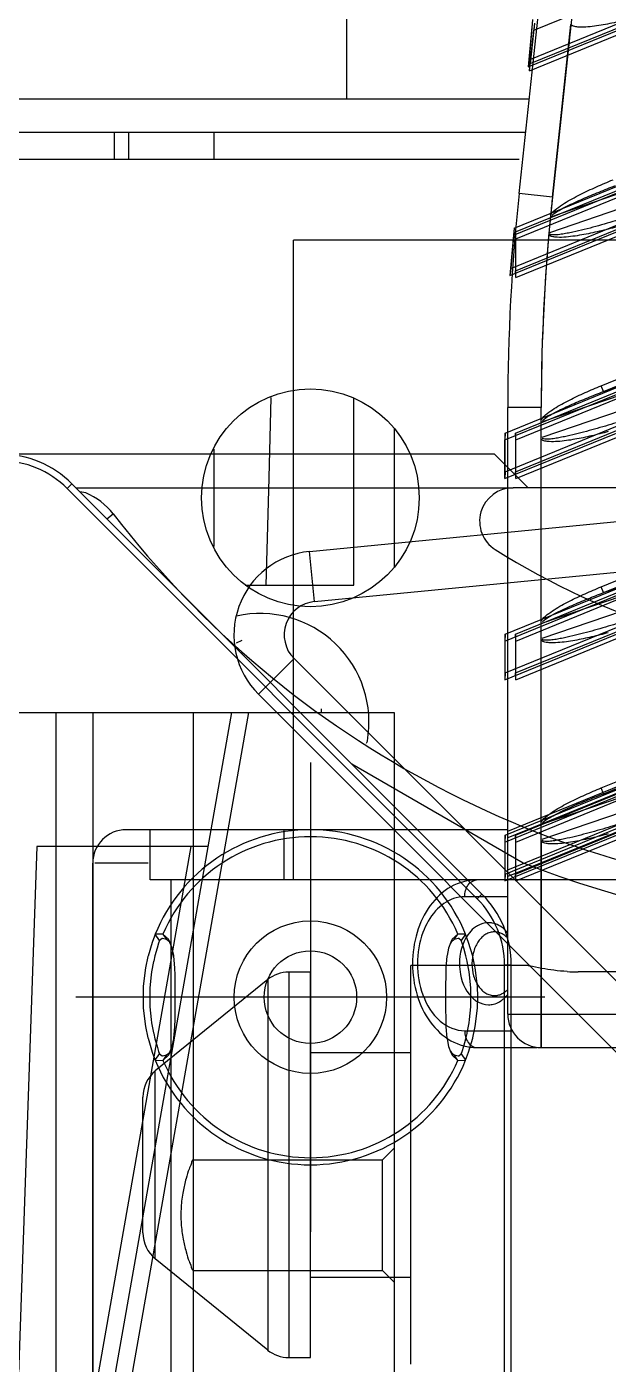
# Model space of a CAD drawing. Header units: millimetres. Extents: x -97344 to -49824, y -57049 to -40247.
# Drawn here: x -63315.63 to -63298.27, y -52821.34 to -52781.43 of the extents above; entities that cross this region are included whole.
import ezdxf

# ---------------------------------------------------------------- set-up
doc = ezdxf.new("R2010")
doc.units = ezdxf.units.MM
doc.header["$LTSCALE"] = 200
doc.linetypes.add('DOT_CENTER', pattern=[14, 12, -1, 0, -1])
for name, color, linetype in [('03___PRT_ALL_CURVES', 7, 'Continuous'), ('06___PRT_ALL_SURFS', 7, 'Continuous'), ('1', 7, 'Continuous'), ('2', 7, 'Continuous'), ('DIM', 3, 'Continuous'), ('LAY0001', 7, 'Continuous'), ('LAY0002', 7, 'Continuous')]:
    doc.layers.add(name, color=color, linetype=linetype)

# ---------------------------------------------------------------- blocks, each defined once
blk = doc.blocks.new('23-D1024-A_DV_LOCATION_PIN_Absen-PL_2__337', base_point=(896.261, -3.18))
at = {"color": 7, "linetype": 'Continuous'}
for p, q in [((896.595, 3.644), (896.525, 3.457)), ((896.617, 3.699), (896.595, 3.644)), ((896.847, 3.704), (896.617, 3.699)), ((897.013, 3.547), (896.847, 3.704)), ((905.653, 3.704), (905.487, 3.547)), ((905.883, 3.699), (905.653, 3.704)), ((905.975, 3.457), (905.883, 3.699)), ((896.525, 3.457), (896.403, 3.045)), ((896.671, 3.28), (896.609, 3.057)), ((896.72, 3.436), (896.671, 3.28)), ((896.747, 3.513), (896.72, 3.436)), ((896.821, 3.569), (896.747, 3.513)), ((896.834, 3.57), (896.821, 3.569)), ((896.952, 3.537), (896.834, 3.57)), ((897.049, 3.464), (896.952, 3.537)), ((897.124, 3.287), (897.013, 3.547)), ((897.039, 3.479), (897.013, 3.547)), ((897.069, 3.433), (897.039, 3.479)), ((897.065, 3.452), (897.049, 3.464)), ((897.169, 3.06), (897.124, 3.287)), ((905.376, 3.287), (905.331, 3.06)), ((905.441, 3.466), (905.376, 3.287)), ((905.461, 3.479), (905.431, 3.433)), ((905.451, 3.464), (905.436, 3.453)), ((905.487, 3.547), (905.441, 3.466)), ((905.548, 3.537), (905.451, 3.464)), ((905.487, 3.547), (905.461, 3.479)), ((905.666, 3.57), (905.548, 3.537)), ((905.679, 3.569), (905.666, 3.57)), ((905.753, 3.513), (905.679, 3.569)), ((905.78, 3.436), (905.753, 3.513)), ((905.829, 3.28), (905.78, 3.436)), ((905.891, 3.057), (905.829, 3.28)), ((906.097, 3.045), (905.975, 3.457)), ((896.399, 3.03), (896.327, 2.692)), ((896.403, 3.045), (896.399, 3.03)), ((896.567, 2.883), (896.51, 2.579)), ((896.571, 2.897), (896.567, 2.883)), ((896.609, 3.057), (896.571, 2.897)), ((897.171, 3.044), (897.169, 3.06)), ((897.201, 2.701), (897.171, 3.044)), ((905.329, 3.044), (905.299, 2.701)), ((905.331, 3.06), (905.329, 3.044)), ((905.929, 2.897), (905.891, 3.057)), ((905.933, 2.883), (905.929, 2.897)), ((905.99, 2.579), (905.933, 2.883)), ((906.101, 3.03), (906.097, 3.045)), ((906.164, 2.741), (906.101, 3.03)), ((896.327, 2.692), (896.261, 2.149)), ((896.497, 2.489), (896.458, 2.104)), ((896.51, 2.579), (896.497, 2.489)), ((897.209, 2.473), (897.201, 2.701)), ((897.213, 2.152), (897.209, 2.473)), ((905.291, 2.473), (905.287, 2.152)), ((905.294, 2.584), (905.291, 2.473)), ((905.299, 2.701), (905.294, 2.584)), ((906.003, 2.489), (905.99, 2.579)), ((906.042, 2.104), (906.003, 2.489)), ((906.173, 2.692), (906.164, 2.741)), ((906.239, 2.149), (906.173, 2.692)), ((896.261, 2.149), (896.261, 1.49)), ((896.458, 2.104), (896.458, 1.535)), ((897.213, 1.488), (897.213, 2.152)), ((905.287, 2.152), (905.287, 1.488)), ((906.042, 1.535), (906.042, 2.104)), ((906.25, 1.82), (906.239, 2.149)), ((906.239, 1.49), (906.25, 1.82)), ((896.261, 1.49), (896.327, 0.948)), ((896.458, 1.535), (896.497, 1.15)), ((897.209, 1.166), (897.213, 1.488)), ((905.287, 1.488), (905.291, 1.166)), ((906.003, 1.15), (906.042, 1.535)), ((906.173, 0.948), (906.239, 1.49)), ((896.327, 0.948), (896.399, 0.61)), ((896.497, 1.15), (896.51, 1.06)), ((896.51, 1.06), (896.567, 0.756)), ((897.171, 0.595), (897.201, 0.938)), ((897.201, 0.938), (897.209, 1.166)), ((905.291, 1.166), (905.294, 1.055)), ((905.294, 1.055), (905.299, 0.938)), ((905.299, 0.938), (905.329, 0.595)), ((905.933, 0.756), (905.99, 1.06)), ((905.99, 1.06), (906.003, 1.15)), ((906.101, 0.61), (906.164, 0.898)), ((906.164, 0.898), (906.173, 0.948)), ((896.399, 0.61), (896.403, 0.594)), ((896.403, 0.594), (896.525, 0.183)), ((896.567, 0.756), (896.571, 0.742)), ((896.571, 0.742), (896.609, 0.583)), ((896.609, 0.583), (896.671, 0.359)), ((897.124, 0.353), (897.169, 0.58)), ((897.169, 0.58), (897.171, 0.595)), ((905.329, 0.595), (905.331, 0.58)), ((905.331, 0.58), (905.376, 0.353)), ((905.829, 0.359), (905.891, 0.583)), ((905.891, 0.583), (905.929, 0.742)), ((905.929, 0.742), (905.933, 0.756)), ((905.975, 0.183), (906.097, 0.594)), ((906.097, 0.594), (906.101, 0.61)), ((896.525, 0.183), (896.595, -0.005)), ((896.671, 0.359), (896.72, 0.203)), ((896.72, 0.203), (896.747, 0.126)), ((896.747, 0.126), (896.821, 0.07)), ((896.821, 0.07), (896.834, 0.07)), ((896.834, 0.07), (896.952, 0.102)), ((896.847, -0.064), (897.013, 0.092)), ((896.952, 0.102), (897.049, 0.175)), ((897.013, 0.092), (897.124, 0.353)), ((897.039, 0.16), (897.013, 0.092)), ((897.069, 0.206), (897.039, 0.16)), ((897.049, 0.175), (897.065, 0.187)), ((905.376, 0.353), (905.441, 0.173)), ((905.431, 0.206), (905.461, 0.16)), ((905.436, 0.187), (905.451, 0.175)), ((905.441, 0.173), (905.487, 0.092)), ((905.451, 0.175), (905.548, 0.102)), ((905.461, 0.16), (905.487, 0.092)), ((905.487, 0.092), (905.653, -0.064)), ((905.548, 0.102), (905.666, 0.07)), ((905.666, 0.07), (905.679, 0.07)), ((905.679, 0.07), (905.753, 0.126)), ((905.753, 0.126), (905.78, 0.203)), ((905.78, 0.203), (905.829, 0.359)), ((905.883, -0.06), (905.975, 0.183)), ((896.595, -0.005), (896.617, -0.06)), ((896.617, -0.06), (896.847, -0.064)), ((905.653, -0.064), (905.883, -0.06))]:
    blk.add_line(p, q, dxfattribs=at)
at = {"color": 140, "linetype": 'Continuous'}
for p, q in [((896.747, 3.513), (896.617, 3.699)), ((896.847, 3.704), (896.952, 3.537)), ((905.548, 3.537), (905.653, 3.704)), ((905.883, 3.699), (905.753, 3.513)), ((896.617, -0.06), (896.747, 0.126)), ((896.952, 0.102), (896.847, -0.064)), ((905.653, -0.064), (905.548, 0.102)), ((905.753, 0.126), (905.883, -0.06))]:
    blk.add_line(p, q, dxfattribs=at)
for radius in [2.276, 1.382]:
    blk.add_circle((901.25, 1.82), radius, dxfattribs=at)
at = {"color": 7, "linetype": 'Continuous'}
for start, end in [(22.0771, 157.9229), (202.0771, 337.9229)]:
    blk.add_arc((901.25, 1.82), 5, start, end, dxfattribs=at)
at = {"color": 140, "linetype": 'Continuous'}
for start, end in [(23.1678, 156.8322), (203.1678, 336.8322)]:
    blk.add_arc((901.25, 1.82), 4.789, start, end, dxfattribs=at)
at = {"layer": '1', "color": 1, "linetype": 'DOT_CENTER'}
for p, q in [((901.25, 8.82), (901.25, -5.18)), ((908.25, 1.82), (894.25, 1.82))]:
    blk.add_line(p, q, dxfattribs=at)
blk = doc.blocks.new('PH_23_COMPONENTS_BASESTAND-0_5m_Absen-PL__347', base_point=(431.261, -23.18))
blk.add_blockref('23-D1024-A_DV_LOCATION_PIN_Absen-PL_2__337', (896.261, -3.18))
blk = doc.blocks.new('23-D1020-B_EXTRUSION-MAIN-BODY_BASESTAND-0_5m_Absen-PL__363', base_point=(418.75, -61.98))
at = {"color": 7, "linetype": 'Continuous'}
for p, q in [((906.75, 18.02), (892.007, 18.02)), ((907.75, 17.02), (906.75, 18.02)), ((893.987, 17), (906.23, 4.757)), ((894.129, 17.141), (906.371, 4.898)), ((907.05, -28.338), (907.05, 2.777)), ((907.25, -28.338), (907.25, 2.777))]:
    blk.add_line(p, q, dxfattribs=at)
at = {"color": 140, "linetype": 'Continuous'}
for p, q in [((894.129, 17.141), (893.987, 17)), ((906.371, 4.898), (906.23, 4.757)), ((907.25, 2.777), (907.05, 2.777))]:
    blk.add_line(p, q, dxfattribs=at)
at = {"color": 7, "linetype": 'Continuous'}
for centre, radius, start, end in [((892.007, 15.02), 3, 45, 90), ((892.007, 15.02), 2.8, 45, 90), ((904.25, 2.777), 3, 0, 45), ((904.25, 2.777), 2.8, 0, 45)]:
    blk.add_arc(centre, radius, start, end, dxfattribs=at)
blk = doc.blocks.new('23-D1023-B_CURAVLE-PLATE-RIGHT_Absen-PL__364', base_point=(865.652, -91.98))
at = {"color": 7, "linetype": 'Continuous'}
for p, q in [((894.25, 17.02), (907.304, 17.02)), ((894.543, 16.868), (894.367, 16.903)), ((918.198, 17.02), (907.304, 17.02)), ((902.484, 8.786), (907.607, 5.828))]:
    blk.add_line(p, q, dxfattribs=at)
at = {"color": 140, "linetype": 'Continuous'}
blk.add_line((895.175, 16.094), (895.363, 16.239), dxfattribs=at)
at = {"color": 7, "linetype": 'Continuous'}
for centre, radius, start, end in [((893.778, 15.02), 2, 37.5549, 67.4999), ((907.304, 16.02), 1, 90, 237.8343), ((918.75, 34.22), 29.5, 217.5551, 316.9552), ((918.75, 34.22), 22.5, 237.8343, 296.7498), ((918.75, 34.22), 30.5, 248.5714, 316.9552)]:
    blk.add_arc(centre, radius, start, end, dxfattribs=at)
blk = doc.blocks.new('CHEESE-HEAD-HEXAGON-SOCKET-BOLT_ISO-7379_M5-6_5x10_A2-70_STAINLESS-STEEL_4__369', base_point=(899.034, 9.402))
at = {"color": 7, "linetype": 'Continuous'}
for p, q in [((899.208, 12.46), (899.034, 12.384)), ((901.583, 10.32), (901.58, 10.426)), ((902.93, 9.402), (902.951, 9.456))]:
    blk.add_line(p, q, dxfattribs=at)
blk.add_arc((899.75, 10.02), 3.25, 350.0116, 102.5116, dxfattribs=at)
blk = doc.blocks.new('Top1', base_point=(668.75, -75.52))
at = {"color": 7, "linetype": 'Continuous'}
for p, q in [((401.226, 15.117), (420.802, 17.02)), ((401.371, 13.624), (420.875, 15.52)), ((400.761, 11.921), (417.468, -4.785)), ((399.7, 10.861), (416.407, -5.846))]:
    blk.add_line(p, q, dxfattribs=at)
at = {"color": 140, "linetype": 'Continuous'}
for p, q in [((401.371, 13.624), (401.226, 15.117)), ((399.7, 10.861), (400.761, 11.921))]:
    blk.add_line(p, q, dxfattribs=at)
at = {"color": 7, "linetype": 'Continuous'}
for radius in [2.5, 1]:
    blk.add_arc((401.468, 12.629), radius, 95.5523, 225, dxfattribs=at)
for name, p in [('23-D1020-B_EXTRUSION-MAIN-BODY_BASESTAND-0_5m_Absen-PL__363', (418.75, -61.98)), ('23-D1023-B_CURAVLE-PLATE-RIGHT_Absen-PL__364', (865.652, -91.98)), ('CHEESE-HEAD-HEXAGON-SOCKET-BOLT_ISO-7379_M5-6_5x10_A2-70_STAINLESS-STEEL_4__369', (899.034, 9.402)), ('PH_23_COMPONENTS_BASESTAND-0_5m_Absen-PL__347', (431.261, -23.18))]:
    blk.add_blockref(name, p)
blk = doc.blocks.new('*U1521')
blk.add_blockref('Top1', (0, -50.114))
blk = doc.blocks.new('*U1522')
at = {"layer": 'DIM', "color": 0, "linetype": 'ByBlock', "lineweight": -2, "transparency": 16777216}
for p in [(6000, 0), (6500, 0)]:
    blk.add_blockref('*U1521', p, dxfattribs=at)
blk = doc.blocks.new('2250')
at = {"color": 7, "linetype": 'Continuous'}
for p, q in [((-45104.201, -64407.443), (-45104.201, -64410.54)), ((-45098.746, -64410.54), (-45104.201, -64410.54)), ((-45098.853, -64411.54), (-45333.581, -64411.54)), ((-45111.131, -64412.34), (-45111.131, -64411.54)), ((-45110.716, -64411.54), (-45110.716, -64412.34)), ((-45110.716, -64411.54), (-45110.716, -64412.34)), ((-45108.167, -64411.54), (-45108.167, -64412.34)), ((-45099.048, -64412.34), (-45576.514, -64412.34)), ((-45106.461, -64419.443), (-45106.521, -64421.84)), ((-45103.981, -64425.04), (-45103.981, -64419.461)), ((-45102.781, -64420.363), (-45102.781, -64424.516)), ((-45108.167, -64420.989), (-45108.167, -64423.89)), ((-45106.521, -64421.84), (-45106.56, -64423.285)), ((-45106.522, -64421.84), (-45106.56, -64423.285)), ((-45106.56, -64423.285), (-45106.607, -64425.04)), ((-45106.56, -64423.285), (-45106.607, -64425.04)), ((-45107.231, -64425.04), (-45103.981, -64425.04)), ((-45099.388, -64432.34), (-45110.781, -64432.34)), ((-45111.781, -64477.34), (-45111.781, -64433.34)), ((-45110.128, -64433.34), (-45111.712, -64433.34)), ((-45109.439, -64477.34), (-45109.439, -64433.84)), ((-45602.281, -64448.29), (-45602.281, -64436.39)), ((-45598.781, -64436.39), (-45602.281, -64436.39)), ((-45598.781, -64436.39), (-45598.74, -64436.4)), ((-45606.556, -64436.813), (-45609.911, -64439.539)), ((-45606.556, -64436.813), (-45606.556, -64447.866)), ((-45605.926, -64436.59), (-45605.926, -64448.09)), ((-45605.281, -64436.59), (-45605.926, -64436.59)), ((-45605.281, -64448.09), (-45605.281, -64436.59)), ((-45593.477, -64436.582), (-45597.281, -64436.582)), ((-45605.281, -64438.99), (-45602.281, -64438.99)), ((-45609.911, -64445.14), (-45609.911, -64439.539)), ((-45610.281, -64444.364), (-45610.281, -64440.316)), ((-45606.556, -64447.866), (-45609.911, -64445.14)), ((-45605.281, -64445.69), (-45602.281, -64445.69)), ((-45605.926, -64448.09), (-45605.281, -64448.09))]:
    blk.add_line(p, q, dxfattribs=at)
blk.add_circle((-45105.281, -64422.44), 3.25, dxfattribs=at)
for centre, radius, start, end in [((-45110.781, -64433.34), 1, 90, 180), ((-45605.926, -64437.59), 1, 90, 129.0939), ((-45597.279, -64430.743), 5.839, 266.6809, 269.9781), ((-45609.281, -64440.316), 1, 129.0939, 180), ((-45609.281, -64444.364), 1, 180, 230.9061), ((-45605.926, -64447.09), 1, 230.9061, 270)]:
    blk.add_arc(centre, radius, start, end, dxfattribs=at)
blk.add_open_spline([(-45597.617, -64436.572), (-45597.747, -64436.564), (-45598.126, -64436.529), (-45598.501, -64436.459), (-45598.743, -64436.399)], degree=3, knots=[0, 0, 0, 0, 0.344588, 1, 1, 1, 1], dxfattribs=at)
at = {"layer": '03___PRT_ALL_CURVES', "color": 7, "linetype": 'Continuous'}
for p, q in [((-45096.543, -64399.34), (-45098.053, -64413.465)), ((-45098.388, -64438.84), (-45098.388, -64419.739))]:
    blk.add_line(p, q, dxfattribs=at)
blk.add_arc((-45039.388, -64419.739), 59, 173.89532, 180, dxfattribs=at)
at = {"layer": '06___PRT_ALL_SURFS', "color": 7, "linetype": 'Continuous'}
blk.add_line((-45104.201, -64410.54), (-45188.201, -64410.54), dxfattribs=at)
at = {"layer": '2', "color": 7, "linetype": 'Continuous'}
for p, q in [((-45110.064, -64433.84), (-45110.064, -64432.34)), ((-45106.064, -64433.84), (-45106.064, -64432.34)), ((-45099.397, -64433.84), (-45110.064, -64433.84))]:
    blk.add_line(p, q, dxfattribs=at)
blk.add_arc((-45099.12, -64436.34), 1.337, 179.738, 180.0107, dxfattribs=at)
for points, knots in [([(-45099.786, -64435.39), (-45099.83, -64435.39), (-45099.92, -64435.402), (-45100.047, -64435.458), (-45100.164, -64435.547), (-45100.266, -64435.666), (-45100.349, -64435.81), (-45100.432, -64436.03), (-45100.457, -64436.212), (-45100.458, -64436.333)], [0, 0, 0, 0, 0.10343, 0.210584, 0.324313, 0.446099, 0.576062, 0.713171, 1, 1, 1, 1]), ([(-45099.388, -64435.575), (-45099.415, -64435.546), (-45099.474, -64435.494), (-45099.573, -64435.434), (-45099.678, -64435.398), (-45099.751, -64435.39), (-45099.786, -64435.39)], [0, 0, 0, 0, 0.267071, 0.520318, 0.763038, 1, 1, 1, 1]), ([(-45100.458, -64436.34), (-45100.458, -64436.462), (-45100.433, -64436.645), (-45100.35, -64436.867), (-45100.267, -64437.011), (-45100.165, -64437.131), (-45100.048, -64437.221), (-45099.92, -64437.277), (-45099.83, -64437.29), (-45099.786, -64437.29)], [0, 0, 0, 0, 0.286798, 0.423959, 0.553976, 0.675795, 0.789519, 0.89663, 1, 1, 1, 1]), ([(-45099.786, -64437.29), (-45099.75, -64437.29), (-45099.678, -64437.281), (-45099.573, -64437.245), (-45099.474, -64437.186), (-45099.415, -64437.133), (-45099.388, -64437.104)], [0, 0, 0, 0, 0.23696, 0.479685, 0.732936, 1, 1, 1, 1])]:
    blk.add_open_spline(points, degree=3, knots=knots, dxfattribs=at)
at = {"layer": 'LAY0001', "color": 7, "linetype": 'Continuous'}
for p, q in [((-45099.048, -64413.358), (-45097.327, -64397.268)), ((-45098.053, -64413.465), (-45097.502, -64408.314)), ((-45098.098, -64414.057), (-45095.554, -64413.183)), ((-45098.053, -64413.465), (-45099.048, -64413.358)), ((-45096.023, -64413.81), (-45098.142, -64414.537)), ((-45096.6, -64419.094), (-45087.888, -64415.538)), ((-45096.53, -64419.268), (-45087.817, -64415.711)), ((-45096.53, -64419.268), (-45095.081, -64418.775)), ((-45098.372, -64420.174), (-45095.404, -64419.164)), ((-45096.53, -64419.268), (-45096.6, -64419.094)), ((-45095.404, -64419.626), (-45098.372, -64420.635)), ((-45099.388, -64437.84), (-45099.388, -64419.739)), ((-45098.388, -64419.739), (-45099.388, -64419.739)), ((-45098.388, -64420.113), (-45098.388, -64419.739)), ((-45098.388, -64420.635), (-45098.388, -64420.174)), ((-45098.388, -64426.113), (-45098.388, -64420.685)), ((-45096.6, -64425.094), (-45087.888, -64421.538)), ((-45096.53, -64425.268), (-45087.817, -64421.711)), ((-45096.53, -64425.268), (-45095.081, -64424.775)), ((-45098.372, -64426.174), (-45095.404, -64425.164)), ((-45096.53, -64425.268), (-45096.6, -64425.094)), ((-45095.404, -64425.626), (-45098.372, -64426.635)), ((-45098.388, -64426.635), (-45098.388, -64426.174)), ((-45098.388, -64432.113), (-45098.388, -64426.685)), ((-45096.6, -64431.094), (-45087.888, -64427.538)), ((-45096.53, -64431.268), (-45087.817, -64427.711)), ((-45146.281, -64428.84), (-45102.781, -64428.84)), ((-45113.724, -64463.438), (-45107.623, -64428.84)), ((-45113.252, -64463.641), (-45107.116, -64428.84)), ((-45112.881, -64428.84), (-45112.881, -64454.94)), ((-45111.781, -64428.84), (-45111.781, -64454.94)), ((-45108.781, -64428.84), (-45108.781, -64454.94)), ((-45102.781, -64428.84), (-45102.781, -64467.085)), ((-45096.53, -64431.268), (-45095.081, -64430.775)), ((-45098.372, -64432.174), (-45095.404, -64431.164)), ((-45096.53, -64431.268), (-45096.6, -64431.094)), ((-45095.404, -64431.626), (-45098.372, -64432.635)), ((-45098.388, -64432.635), (-45098.388, -64432.174)), ((-45113.444, -64432.84), (-45114.014, -64449.157)), ((-45108.329, -64432.84), (-45113.444, -64432.84)), ((-45111.701, -64449.084), (-45108.836, -64432.84)), ((-45098.388, -64432.685), (-45098.388, -64438.84)), ((-45099.388, -64434.34), (-45100.67, -64434.34)), ((-45099.388, -64437.84), (-45084.588, -64437.84)), ((-45100.67, -64438.34), (-45099.253, -64438.34)), ((-45100.316, -64438.84), (-45098.519, -64438.84)), ((-45098.388, -64438.84), (-45085.588, -64438.84)), ((-45103.131, -64442.19), (-45102.781, -64441.84)), ((-45108.808, -64442.234), (-45108.781, -64442.19)), ((-45108.781, -64442.19), (-45103.131, -64442.19)), ((-45103.131, -64445.49), (-45103.131, -64442.19)), ((-45108.808, -64445.445), (-45108.781, -64445.49)), ((-45108.781, -64445.49), (-45103.131, -64445.49)), ((-45103.131, -64445.49), (-45102.781, -64445.84))]:
    blk.add_line(p, q, dxfattribs=at)
for centre, radius, start, end in [((-45039.388, -64419.739), 60, 173.89532, 180), ((-45039.388, -64419.739), 59, 173.89532, 174.40905), ((-45039.388, -64419.739), 59, 174.47201, 174.9407), ((-45039.388, -64419.739), 59, 174.98869, 180), ((-45087.781, -64403.84), 65, 203.70253, 256.65764), ((-45099.963, -64435.734), 0.619, 79.4082, 89.959), ((-45098.388, -64437.84), 1, 180, 270)]:
    blk.add_arc(centre, radius, start, end, dxfattribs=at)
for points, knots in [([(-45095.445, -64408.076), (-45095.615, -64408.122), (-45095.956, -64408.21), (-45096.386, -64408.302), (-45096.733, -64408.361), (-45096.994, -64408.392), (-45097.217, -64408.402), (-45097.387, -64408.384), (-45097.48, -64408.351), (-45097.502, -64408.314)], [0, 0, 0, 0, 0.250315, 0.500617, 0.625773, 0.750918, 0.875995, 0.938511, 1, 1, 1, 1]), ([(-45098.107, -64413.991), (-45098.062, -64413.914), (-45097.919, -64413.797), (-45097.624, -64413.598), (-45097.227, -64413.386), (-45096.741, -64413.157), (-45096.411, -64413.017), (-45096.245, -64412.949)], [0, 0, 0, 0, 0.124484, 0.249532, 0.499649, 0.749819, 1, 1, 1, 1]), ([(-45098.068, -64414.014), (-45098.008, -64413.951), (-45097.854, -64413.861), (-45097.547, -64413.696), (-45097.148, -64413.516), (-45096.664, -64413.313), (-45096.338, -64413.185), (-45096.174, -64413.123)], [0, 0, 0, 0, 0.124758, 0.249785, 0.499844, 0.74992, 1, 1, 1, 1]), ([(-45095.416, -64413.937), (-45095.639, -64414.01), (-45096.086, -64414.151), (-45096.648, -64414.314), (-45097.102, -64414.433), (-45097.387, -64414.501), (-45097.617, -64414.548), (-45097.789, -64414.577), (-45097.937, -64414.596), (-45098.05, -64414.595), (-45098.117, -64414.59), (-45098.136, -64414.568)], [0, 0, 0, 0, 0.250041, 0.500076, 0.625096, 0.750113, 0.812623, 0.875132, 0.937626, 0.968749, 1, 1, 1, 1]), ([(-45096.067, -64414.336), (-45096.239, -64414.384), (-45096.586, -64414.474), (-45097.024, -64414.569), (-45097.377, -64414.629), (-45097.643, -64414.662), (-45097.87, -64414.672), (-45098.043, -64414.655), (-45098.138, -64414.622), (-45098.162, -64414.585)], [0, 0, 0, 0, 0.250257, 0.5005, 0.625627, 0.750743, 0.875793, 0.938289, 1, 1, 1, 1]), ([(-45098.388, -64420.113), (-45098.349, -64420.036), (-45098.212, -64419.919), (-45097.93, -64419.725), (-45097.548, -64419.518), (-45097.079, -64419.295), (-45096.761, -64419.16), (-45096.6, -64419.094)], [0, 0, 0, 0, 0.124331, 0.249397, 0.499553, 0.749771, 1, 1, 1, 1]), ([(-45098.349, -64420.133), (-45098.294, -64420.069), (-45098.145, -64419.981), (-45097.851, -64419.821), (-45097.467, -64419.646), (-45097.001, -64419.45), (-45096.687, -64419.328), (-45096.53, -64419.268)], [0, 0, 0, 0, 0.124662, 0.249704, 0.499789, 0.749893, 1, 1, 1, 1]), ([(-45095.746, -64420.072), (-45095.96, -64420.141), (-45096.39, -64420.275), (-45096.931, -64420.429), (-45097.367, -64420.541), (-45097.641, -64420.604), (-45097.862, -64420.648), (-45098.028, -64420.675), (-45098.17, -64420.691), (-45098.279, -64420.69), (-45098.341, -64420.684), (-45098.362, -64420.665)], [0, 0, 0, 0, 0.250056, 0.500108, 0.625138, 0.750165, 0.81268, 0.875195, 0.937693, 0.968896, 1, 1, 1, 1]), ([(-45096.386, -64420.464), (-45096.551, -64420.508), (-45096.883, -64420.592), (-45097.301, -64420.68), (-45097.638, -64420.734), (-45097.892, -64420.762), (-45098.108, -64420.769), (-45098.274, -64420.75), (-45098.362, -64420.718), (-45098.388, -64420.685)], [0, 0, 0, 0, 0.250223, 0.500431, 0.625541, 0.750638, 0.87567, 0.938162, 1, 1, 1, 1]), ([(-45098.388, -64426.113), (-45098.349, -64426.036), (-45098.212, -64425.919), (-45097.93, -64425.725), (-45097.548, -64425.518), (-45097.079, -64425.295), (-45096.761, -64425.16), (-45096.6, -64425.094)], [0, 0, 0, 0, 0.124331, 0.249397, 0.499553, 0.749771, 1, 1, 1, 1]), ([(-45098.349, -64426.133), (-45098.294, -64426.069), (-45098.145, -64425.981), (-45097.851, -64425.821), (-45097.467, -64425.646), (-45097.001, -64425.45), (-45096.687, -64425.328), (-45096.53, -64425.268)], [0, 0, 0, 0, 0.124662, 0.249704, 0.499789, 0.749893, 1, 1, 1, 1]), ([(-45095.746, -64426.072), (-45095.96, -64426.141), (-45096.39, -64426.275), (-45096.931, -64426.429), (-45097.367, -64426.541), (-45097.641, -64426.604), (-45097.862, -64426.648), (-45098.028, -64426.675), (-45098.17, -64426.691), (-45098.279, -64426.69), (-45098.341, -64426.684), (-45098.362, -64426.665)], [0, 0, 0, 0, 0.250056, 0.500108, 0.625138, 0.750165, 0.81268, 0.875195, 0.937693, 0.968896, 1, 1, 1, 1]), ([(-45096.386, -64426.464), (-45096.551, -64426.508), (-45096.883, -64426.592), (-45097.301, -64426.68), (-45097.638, -64426.734), (-45097.892, -64426.762), (-45098.108, -64426.769), (-45098.274, -64426.75), (-45098.362, -64426.718), (-45098.388, -64426.685)], [0, 0, 0, 0, 0.250223, 0.500431, 0.625541, 0.750638, 0.87567, 0.938162, 1, 1, 1, 1]), ([(-45098.388, -64432.113), (-45098.349, -64432.036), (-45098.212, -64431.919), (-45097.93, -64431.725), (-45097.548, -64431.518), (-45097.079, -64431.295), (-45096.761, -64431.16), (-45096.6, -64431.094)], [0, 0, 0, 0, 0.124331, 0.249397, 0.499553, 0.749771, 1, 1, 1, 1]), ([(-45098.349, -64432.133), (-45098.294, -64432.069), (-45098.145, -64431.981), (-45097.851, -64431.821), (-45097.467, -64431.646), (-45097.001, -64431.45), (-45096.687, -64431.328), (-45096.53, -64431.268)], [0, 0, 0, 0, 0.124662, 0.249704, 0.499789, 0.749893, 1, 1, 1, 1]), ([(-45095.746, -64432.072), (-45095.96, -64432.141), (-45096.39, -64432.275), (-45096.931, -64432.429), (-45097.367, -64432.541), (-45097.641, -64432.604), (-45097.862, -64432.648), (-45098.028, -64432.675), (-45098.17, -64432.691), (-45098.279, -64432.69), (-45098.341, -64432.684), (-45098.362, -64432.665)], [0, 0, 0, 0, 0.250056, 0.500108, 0.625138, 0.750165, 0.81268, 0.875195, 0.937693, 0.968896, 1, 1, 1, 1]), ([(-45096.386, -64432.464), (-45096.551, -64432.508), (-45096.883, -64432.592), (-45097.301, -64432.68), (-45097.638, -64432.734), (-45097.892, -64432.762), (-45098.108, -64432.769), (-45098.274, -64432.75), (-45098.362, -64432.718), (-45098.388, -64432.685)], [0, 0, 0, 0, 0.250223, 0.500431, 0.625541, 0.750638, 0.87567, 0.938162, 1, 1, 1, 1]), ([(-45100.316, -64433.84), (-45100.581, -64433.84), (-45101.13, -64433.993), (-45101.757, -64434.589), (-45102.144, -64435.409), (-45102.275, -64436.34), (-45102.144, -64437.271), (-45101.757, -64438.09), (-45101.13, -64438.686), (-45100.581, -64438.84), (-45100.316, -64438.84)], [0, 0, 0, 0, 0.11448, 0.234598, 0.363847, 0.50006, 0.636256, 0.765462, 0.88554, 1, 1, 1, 1]), ([(-45100.67, -64434.34), (-45100.67, -64434.217), (-45100.623, -64433.988), (-45100.413, -64433.84), (-45100.316, -64433.84)], [0, 0, 0, 0, 0.559761, 1, 1, 1, 1]), ([(-45101.006, -64434.397), (-45101.21, -64434.467), (-45101.604, -64434.757), (-45101.835, -64435.175), (-45101.922, -64435.409)], [0, 0, 0, 0, 0.463946, 1, 1, 1, 1]), ([(-45100.396, -64435.279), (-45100.464, -64435.334), (-45100.727, -64435.627), (-45100.829, -64436.039), (-45100.829, -64436.34)], [0, 0, 0, 0, 0.226777, 1, 1, 1, 1]), ([(-45099.963, -64435.115), (-45100.077, -64435.115), (-45100.236, -64435.162), (-45100.364, -64435.253), (-45100.396, -64435.279)], [0, 0, 0, 0, 0.735425, 1, 1, 1, 1]), ([(-45099.387, -64435.425), (-45099.418, -64435.385), (-45099.543, -64435.248), (-45099.716, -64435.15), (-45099.849, -64435.125)], [0, 0, 0, 0, 0.270707, 1, 1, 1, 1]), ([(-45100.829, -64436.34), (-45100.829, -64436.446), (-45100.795, -64436.831), (-45100.614, -64437.222), (-45100.396, -64437.401)], [0, 0, 0, 0, 0.273407, 1, 1, 1, 1]), ([(-45101.922, -64437.27), (-45101.813, -64437.564), (-45101.509, -64438.084), (-45100.932, -64438.34), (-45100.67, -64438.34)], [0, 0, 0, 0, 0.544331, 1, 1, 1, 1]), ([(-45100.396, -64437.401), (-45100.364, -64437.427), (-45100.236, -64437.517), (-45100.077, -64437.565), (-45099.963, -64437.565)], [0, 0, 0, 0, 0.264575, 1, 1, 1, 1]), ([(-45100.67, -64438.34), (-45100.67, -64438.462), (-45100.623, -64438.691), (-45100.413, -64438.84), (-45100.316, -64438.84)], [0, 0, 0, 0, 0.559761, 1, 1, 1, 1]), ([(-45108.781, -64442.239), (-45108.781, -64442.23), (-45108.811, -64442.188), (-45108.849, -64442.36), (-45108.919, -64442.479), (-45109.004, -64442.789), (-45109.093, -64443.152), (-45109.151, -64443.606), (-45109.15, -64444.083), (-45109.091, -64444.534), (-45109.003, -64444.894), (-45108.919, -64445.201), (-45108.849, -64445.32), (-45108.811, -64445.491), (-45108.781, -64445.449), (-45108.781, -64445.44)], [0, 0, 0, 0, 0.007766, 0.032696, 0.089178, 0.175544, 0.290485, 0.429215, 0.573927, 0.711608, 0.825573, 0.911332, 0.967333, 0.992243, 1, 1, 1, 1])]:
    blk.add_open_spline(points, degree=3, knots=knots, dxfattribs=at)
for points in [[(-45100.67, -64434.34), (-45100.783, -64434.34), (-45100.898, -64434.36), (-45101.006, -64434.397)], [(-45101.922, -64435.409), (-45102.138, -64435.991), (-45102.138, -64436.689), (-45101.922, -64437.27)], [(-45099.631, -64437.471), (-45099.537, -64437.416), (-45099.454, -64437.34), (-45099.387, -64437.254)], [(-45099.963, -64437.565), (-45099.912, -64437.565), (-45099.86, -64437.558), (-45099.811, -64437.546)], [(-45099.811, -64437.546), (-45099.748, -64437.53), (-45099.687, -64437.504), (-45099.631, -64437.471)], [(-45098.648, -64438.805), (-45098.609, -64438.827), (-45098.564, -64438.84), (-45098.519, -64438.84)]]:
    blk.add_open_spline(points, degree=3, dxfattribs=at)
at = {"layer": 'LAY0002', "color": 7, "linetype": 'Continuous'}
for p, q in [((-45098.607, -64408.49), (-45087.846, -64404.097)), ((-45098.776, -64409.582), (-45088.17, -64405.251)), ((-45098.752, -64409.37), (-45088.165, -64405.047)), ((-45098.736, -64409.698), (-45087.846, -64405.251)), ((-45098.719, -64409.484), (-45087.852, -64405.047)), ((-45098.671, -64408.384), (-45098.776, -64409.582)), ((-45098.648, -64408.172), (-45098.752, -64409.37)), ((-45098.736, -64409.698), (-45098.607, -64408.49)), ((-45098.589, -64408.276), (-45098.719, -64409.484)), ((-45098.589, -64408.276), (-45098.607, -64408.49)), ((-45098.752, -64409.37), (-45098.776, -64409.582)), ((-45098.736, -64409.698), (-45098.719, -64409.484)), ((-45099.216, -64414.606), (-45088.17, -64410.097)), ((-45099.192, -64414.395), (-45088.165, -64409.893)), ((-45099.154, -64414.507), (-45087.852, -64409.893)), ((-45099.149, -64414.711), (-45087.846, -64410.097)), ((-45099.321, -64415.804), (-45088.17, -64411.251)), ((-45099.297, -64415.592), (-45088.165, -64411.047)), ((-45099.154, -64415.662), (-45087.852, -64411.047)), ((-45099.149, -64415.866), (-45087.846, -64411.251)), ((-45099.192, -64414.395), (-45099.297, -64415.592)), ((-45099.192, -64414.395), (-45099.216, -64414.606)), ((-45099.149, -64414.711), (-45099.154, -64414.507)), ((-45099.154, -64414.507), (-45099.154, -64415.662)), ((-45105.781, -64433.84), (-45105.781, -64414.748)), ((-45087.781, -64414.748), (-45105.781, -64414.748)), ((-45099.216, -64414.606), (-45099.321, -64415.804)), ((-45099.149, -64415.866), (-45099.149, -64414.711)), ((-45099.297, -64415.592), (-45099.321, -64415.804)), ((-45099.149, -64415.866), (-45099.154, -64415.662)), ((-45099.472, -64420.711), (-45088.17, -64416.097)), ((-45099.467, -64420.507), (-45088.165, -64415.893)), ((-45099.154, -64420.507), (-45087.852, -64415.893)), ((-45099.149, -64420.711), (-45087.846, -64416.097)), ((-45099.472, -64421.866), (-45088.17, -64417.251)), ((-45099.467, -64421.662), (-45088.165, -64417.047)), ((-45099.154, -64421.662), (-45087.852, -64417.047)), ((-45099.149, -64421.866), (-45087.846, -64417.251)), ((-45099.467, -64420.507), (-45099.472, -64420.711)), ((-45099.467, -64421.662), (-45099.467, -64420.507)), ((-45099.149, -64420.711), (-45099.154, -64420.507)), ((-45099.154, -64420.507), (-45099.154, -64421.662)), ((-45099.472, -64421.866), (-45099.472, -64420.711)), ((-45099.149, -64421.866), (-45099.149, -64420.711)), ((-45099.467, -64421.662), (-45099.472, -64421.866)), ((-45099.149, -64421.866), (-45099.154, -64421.662)), ((-45099.472, -64426.711), (-45088.17, -64422.097)), ((-45099.467, -64426.507), (-45088.165, -64421.893)), ((-45099.154, -64426.507), (-45087.852, -64421.893)), ((-45099.149, -64426.711), (-45087.846, -64422.097)), ((-45099.472, -64427.866), (-45088.17, -64423.251)), ((-45099.467, -64427.662), (-45088.165, -64423.047)), ((-45099.154, -64427.662), (-45087.852, -64423.047)), ((-45099.149, -64427.866), (-45087.846, -64423.251)), ((-45099.467, -64426.507), (-45099.472, -64426.711)), ((-45099.467, -64427.662), (-45099.467, -64426.507)), ((-45099.149, -64426.711), (-45099.154, -64426.507)), ((-45099.154, -64426.507), (-45099.154, -64427.662)), ((-45099.472, -64426.711), (-45099.472, -64427.866)), ((-45099.149, -64427.866), (-45099.149, -64426.711)), ((-45099.467, -64427.662), (-45099.472, -64427.866)), ((-45099.388, -64432.382), (-45087.888, -64427.687)), ((-45099.149, -64427.866), (-45099.154, -64427.662)), ((-45099.472, -64432.711), (-45088.17, -64428.097)), ((-45099.467, -64432.507), (-45088.165, -64427.893)), ((-45087.888, -64427.891), (-45099.388, -64432.586)), ((-45099.154, -64432.507), (-45087.852, -64427.893)), ((-45099.149, -64432.711), (-45087.846, -64428.097)), ((-45099.388, -64433.536), (-45087.888, -64428.842)), ((-45099.472, -64433.866), (-45088.17, -64429.251)), ((-45099.467, -64433.662), (-45088.165, -64429.047)), ((-45087.888, -64429.046), (-45099.388, -64433.741)), ((-45099.154, -64433.662), (-45087.852, -64429.047)), ((-45099.149, -64433.866), (-45087.846, -64429.251)), ((-45099.388, -64433.741), (-45099.388, -64432.382)), ((-45099.467, -64432.507), (-45099.472, -64432.711)), ((-45099.472, -64432.711), (-45099.472, -64433.866)), ((-45099.467, -64433.662), (-45099.467, -64432.507)), ((-45099.149, -64432.711), (-45099.154, -64432.507)), ((-45099.154, -64432.507), (-45099.154, -64433.662)), ((-45099.149, -64433.866), (-45099.149, -64432.711)), ((-45099.467, -64433.662), (-45099.472, -64433.866)), ((-45099.149, -64433.866), (-45099.154, -64433.662)), ((-45087.781, -64433.84), (-45105.781, -64433.84))]:
    blk.add_line(p, q, dxfattribs=at)
blk = doc.blocks.new('*U1514')
at = {"layer": 'DIM', "color": 3}
blk.add_blockref('2250', (45347.11, 64440.647), dxfattribs=at)
blk = doc.blocks.new('*U1516')
at = {"layer": 'DIM', "color": 0, "linetype": 'ByBlock', "lineweight": -2, "transparency": 16777216}
for p in [(6000, 0), (6500, 0)]:
    blk.add_blockref('*U1514', p, dxfattribs=at)

msp = doc.modelspace()

# ---------------------------------------------------------------- block references
at = {"layer": 'DIM', "color": 3}
for name, p in [('*U1522', (-69539.665, -52837.614)), ('*U1516', (-69548.994, -52813.697))]:
    msp.add_blockref(name, p, dxfattribs=at)

doc.saveas('drawing.dxf')
